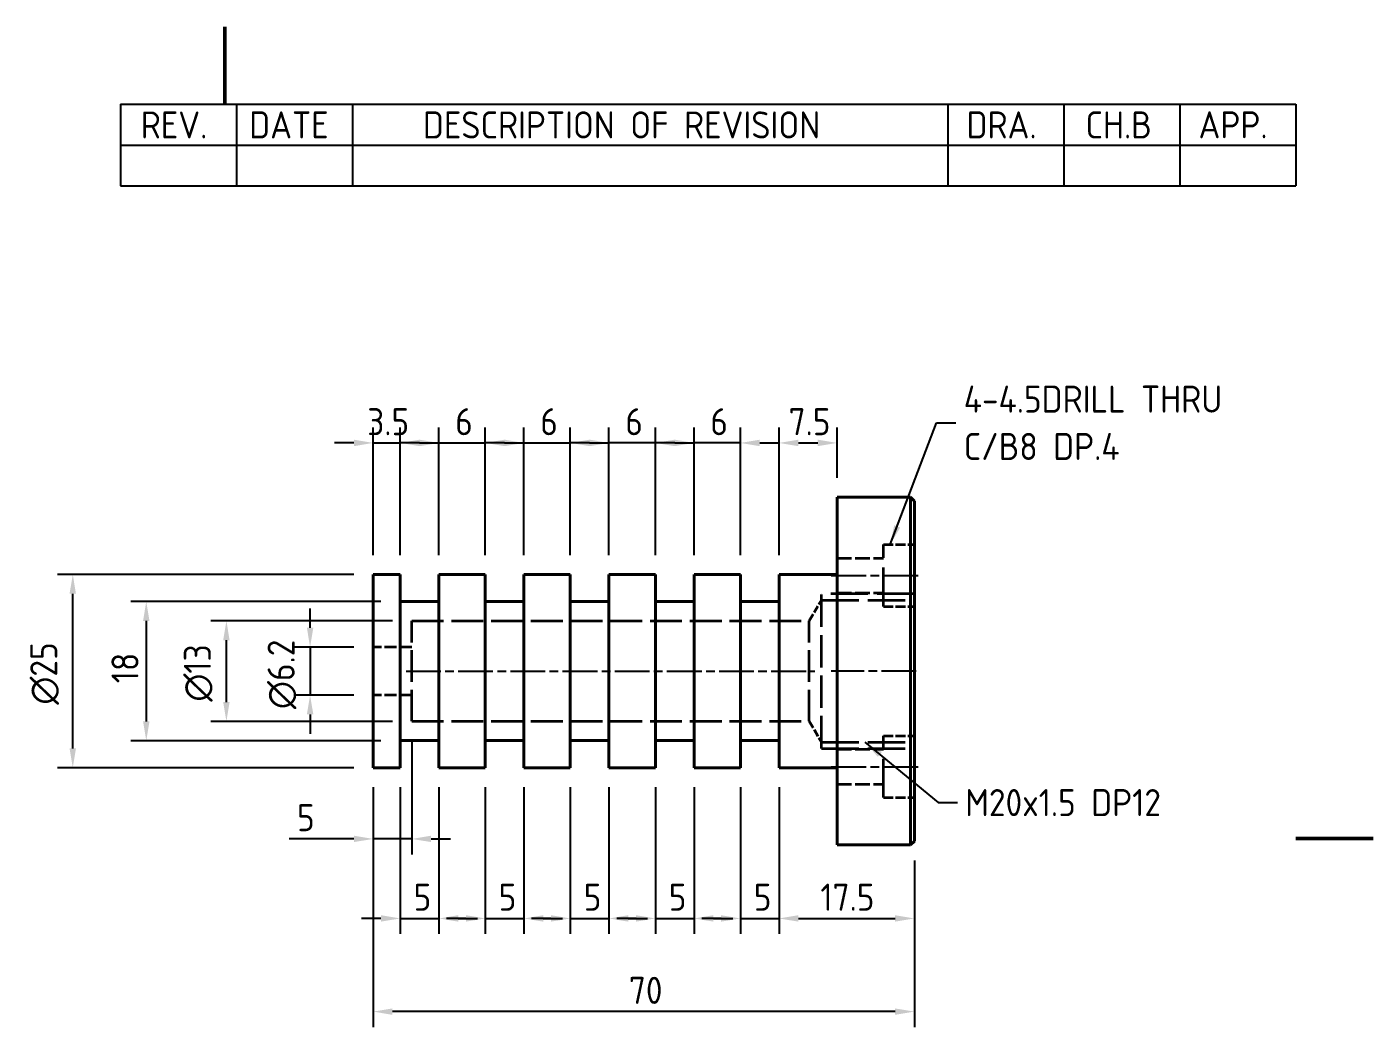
# Model space of a CAD drawing. Header units: millimetres. Extents: x 0 to 297, y 0 to 210.
# Drawn here: x 122.9 to 297, y 80.6 to 210 of the extents above; entities that cross this region are included whole.
import ezdxf

# ---------------------------------------------------------------- set-up
doc = ezdxf.new("R2010")
doc.units = ezdxf.units.MM
doc.linetypes.add('CHAIN', pattern=[0.3543, 0.2362, -0.0295, 0.0591, -0.0295])
doc.linetypes.add('DASHED', pattern=[0.2067, 0.1654, -0.0413])
doc.layers.get('0').update_dxf_attribs({"color": 3, "lineweight": 25})
for name, color, linetype, lineweight in [('가려진 것(ISO)', 2, 'DASHED', 35), ('가시적인 것(ISO)', 3, 'Continuous', 40), ('경계(ISO)', 7, 'Continuous', 50), ('기호(ISO)', 5, 'Continuous', 25), ('중심선(ISO)', 1, 'Continuous', 25), ('치수(ISO)', 2, 'Continuous', 25)]:
    doc.layers.add(name, color=color, linetype=linetype, lineweight=lineweight)
doc.styles.add('문자 텍스트_PSTEK_POSCO', font='isocp.shx')
doc.styles.add('치수 텍스트_PSTEK_POSCO', font='isocp.shx')
doc.dimstyles.new('치수_PSTEK_POSCO', dxfattribs={"dimtxt": 3.5, "dimasz": 2.5, "dimexe": 2, "dimexo": 2.5, "dimgap": 1, "dimtad": 1, "dimrnd": 1e-08, "dimdsep": 46, "dimtxsty": '치수 텍스트_PSTEK_POSCO', "dimcen": 0.09, "dimdle": 10, "dimclrd": 7, "dimclre": 7, "dimclrt": 2, "dimadec": 1, "dimazin": 2, "dimtfac": 1, "dimtmove": 0, "dimatfit": 3, "dimfxl": 0, "dimtolj": 1, "dimlwd": -1, "dimlwe": -1, "dimarcsym": 0})
doc.dimstyles.new('치수_PSTEK_POSCO$7', dxfattribs={"dimtxt": 3.5, "dimasz": 2.5, "dimexe": 2, "dimexo": 2.5, "dimgap": 1, "dimtad": 1, "dimrnd": 1e-08, "dimdsep": 46, "dimtxsty": '치수 텍스트_PSTEK_POSCO', "dimcen": 0.09, "dimdle": 10, "dimclrd": 7, "dimclre": 7, "dimclrt": 2, "dimadec": 1, "dimazin": 2, "dimtfac": 1, "dimtmove": 0, "dimatfit": 3, "dimfxl": 0, "dimtolj": 1, "dimlwd": -1, "dimlwe": -1, "dimarcsym": 0})

# ---------------------------------------------------------------- blocks, each defined once
blk = doc.blocks.new('경계 Default Border')
at = {"layer": '경계(ISO)', "flags": 128}
for points in [[(148.5, 210), (148.5, 200)], [(297, 105), (287, 105)]]:
    blk.add_lwpolyline(points, dxfattribs=at)
blk = doc.blocks.new('리비전 내역')
at = {"layer": '기호(ISO)'}
for p, q in [((135, 200), (287, 200)), ((135, 200), (135, 194.72)), ((150, 200), (150, 194.72)), ((165, 200), (165, 194.72)), ((242, 200), (242, 194.72)), ((257, 200), (257, 194.72)), ((272, 200), (272, 194.72)), ((287, 200), (287, 194.72)), ((135, 194.72), (287, 194.72)), ((135, 194.72), (135, 189.44)), ((150, 194.72), (150, 189.44)), ((165, 194.72), (165, 189.44)), ((242, 194.72), (242, 189.44)), ((257, 194.72), (257, 189.44)), ((272, 194.72), (272, 189.44)), ((287, 194.72), (287, 189.44)), ((135, 189.44), (287, 189.44))]:
    blk.add_line(p, q, dxfattribs=at)
at = {"layer": '기호(ISO)', "color": 2, "char_height": 3.5, "attachment_point": 7, "style": '문자 텍스트_PSTEK_POSCO'}
for s, insert in [('REV.', (137.61, 195.57)), ('DATE', (151.64, 195.57)), ('DESCRIPTION OF REVISION', (174.11, 195.57)), ('DRA.', (244.42, 195.57)), ('CH.B', (259.81, 195.57)), ('APP.', (274.42, 195.58))]:
    blk.add_mtext(s, dxfattribs=dict(at, insert=insert))
blk = doc.blocks.new('*D23')
at = {"layer": 'Defpoints', "color": 0}
for p in [(167.67, 129.76), (159.51, 123.56), (167.67, 123.56)]:
    blk.add_point(p, dxfattribs=at)
at = {"layer": '치수(ISO)', "color": 7}
for p, q in [((159.51, 132.26), (159.51, 134.76)), ((165.17, 129.76), (157.51, 129.76)), ((159.51, 129.76), (159.51, 123.56)), ((165.17, 123.56), (157.51, 123.56)), ((159.51, 121.06), (159.51, 118.56))]:
    blk.add_line(p, q, dxfattribs=at)
for points in [[(159.1, 132.26), (159.93, 132.26), (159.51, 129.76)], [(159.1, 121.06), (159.93, 121.06), (159.51, 123.56)]]:
    blk.add_solid(points, dxfattribs=at)
at = {"layer": '치수(ISO)', "color": 2, "insert": (155.88, 121.75), "char_height": 3.5, "attachment_point": 4, "rotation": 90, "style": '치수 텍스트_PSTEK_POSCO'}
blk.add_mtext('\\A1;\\fAIGDT|b0|i0;\\H3.5000;n\\fisocp|b0|i0;\\H3.5000;6.2', dxfattribs=at)
blk = doc.blocks.new('*D24')
at = {"layer": 'Defpoints', "color": 0}
for p in [(148.69, 133.16), (172.67, 133.16), (172.67, 120.16)]:
    blk.add_point(p, dxfattribs=at)
at = {"layer": '치수(ISO)', "color": 7}
for p, q in [((170.17, 133.16), (146.69, 133.16)), ((148.69, 122.66), (148.69, 130.66)), ((170.17, 120.16), (146.69, 120.16))]:
    blk.add_line(p, q, dxfattribs=at)
for points in [[(148.27, 130.66), (149.1, 130.66), (148.69, 133.16)], [(148.27, 122.66), (149.1, 122.66), (148.69, 120.16)]]:
    blk.add_solid(points, dxfattribs=at)
at = {"layer": '치수(ISO)', "color": 2, "insert": (145.05, 122.71), "char_height": 3.5, "attachment_point": 4, "rotation": 90, "style": '치수 텍스트_PSTEK_POSCO'}
blk.add_mtext('\\A1;\\fAIGDT|b0|i0;\\H3.5000;n\\fisocp|b0|i0;\\H3.5000;13', dxfattribs=at)
blk = doc.blocks.new('*D25')
at = {"layer": 'Defpoints', "color": 0}
for p in [(128.82, 139.16), (167.67, 139.16), (167.67, 114.16)]:
    blk.add_point(p, dxfattribs=at)
at = {"layer": '치수(ISO)', "color": 7}
for p, q in [((165.17, 139.16), (126.82, 139.16)), ((128.82, 116.66), (128.82, 136.66)), ((165.17, 114.16), (126.82, 114.16))]:
    blk.add_line(p, q, dxfattribs=at)
for points in [[(128.4, 136.66), (129.23, 136.66), (128.82, 139.16)], [(128.4, 116.66), (129.23, 116.66), (128.82, 114.16)]]:
    blk.add_solid(points, dxfattribs=at)
at = {"layer": '치수(ISO)', "color": 2, "insert": (125.18, 122.32), "char_height": 3.5, "attachment_point": 4, "rotation": 90, "style": '치수 텍스트_PSTEK_POSCO'}
blk.add_mtext('\\A1;\\fAIGDT|b0|i0;\\H3.5000;\\ln\\fisocp|b0|i0;\\H3.5000;25', dxfattribs=at)
blk = doc.blocks.new('*D26')
at = {"layer": 'Defpoints', "color": 0}
for p in [(171.17, 135.66), (138.32, 117.66), (171.17, 117.66)]:
    blk.add_point(p, dxfattribs=at)
at = {"layer": '치수(ISO)', "color": 7}
for p, q in [((168.67, 135.66), (136.32, 135.66)), ((138.32, 133.16), (138.32, 120.16)), ((168.67, 117.66), (136.32, 117.66))]:
    blk.add_line(p, q, dxfattribs=at)
for points in [[(137.91, 133.16), (138.74, 133.16), (138.32, 135.66)], [(137.91, 120.16), (138.74, 120.16), (138.32, 117.66)]]:
    blk.add_solid(points, dxfattribs=at)
at = {"layer": '치수(ISO)', "color": 2, "insert": (135.57, 125.09), "char_height": 3.5, "attachment_point": 4, "rotation": 90, "style": '치수 텍스트_PSTEK_POSCO'}
blk.add_mtext('\\A1;18', dxfattribs=at)
blk = doc.blocks.new('*D27')
at = {"layer": 'Defpoints', "color": 0}
for p in [(171.17, 156.18), (167.67, 139.16), (171.17, 139.16)]:
    blk.add_point(p, dxfattribs=at)
at = {"layer": '치수(ISO)', "color": 7}
for p, q in [((167.67, 141.66), (167.67, 158.18)), ((171.17, 141.66), (171.17, 158.18)), ((165.17, 156.18), (162.67, 156.18)), ((167.67, 156.18), (171.17, 156.18)), ((173.67, 156.18), (176.17, 156.18))]:
    blk.add_line(p, q, dxfattribs=at)
for points in [[(165.17, 156.6), (165.17, 155.76), (167.67, 156.18)], [(173.67, 156.6), (173.67, 155.76), (171.17, 156.18)]]:
    blk.add_solid(points, dxfattribs=at)
at = {"layer": '치수(ISO)', "color": 2, "insert": (166.9, 158.93), "char_height": 3.5, "attachment_point": 4, "style": '치수 텍스트_PSTEK_POSCO'}
blk.add_mtext('\\A1;3.5', dxfattribs=at)
blk = doc.blocks.new('*D28')
at = {"layer": 'Defpoints', "color": 0}
for p in [(182.17, 156.18), (176.17, 139.16), (182.17, 139.16)]:
    blk.add_point(p, dxfattribs=at)
at = {"layer": '치수(ISO)', "color": 7}
for p, q in [((176.17, 141.66), (176.17, 158.18)), ((182.17, 141.66), (182.17, 158.18)), ((173.67, 156.18), (171.17, 156.18)), ((176.17, 156.18), (182.17, 156.18)), ((184.67, 156.18), (187.17, 156.18))]:
    blk.add_line(p, q, dxfattribs=at)
for points in [[(173.67, 156.6), (173.67, 155.76), (176.17, 156.18)], [(184.67, 156.6), (184.67, 155.76), (182.17, 156.18)]]:
    blk.add_solid(points, dxfattribs=at)
at = {"layer": '치수(ISO)', "color": 2, "insert": (178.28, 158.93), "char_height": 3.5, "attachment_point": 4, "style": '치수 텍스트_PSTEK_POSCO'}
blk.add_mtext('\\A1;6', dxfattribs=at)
blk = doc.blocks.new('*D29')
at = {"layer": 'Defpoints', "color": 0}
for p in [(193.17, 156.18), (187.17, 139.16), (193.17, 139.16)]:
    blk.add_point(p, dxfattribs=at)
at = {"layer": '치수(ISO)', "color": 7}
for p, q in [((187.17, 141.66), (187.17, 158.18)), ((193.17, 141.66), (193.17, 158.18)), ((184.67, 156.18), (182.17, 156.18)), ((187.17, 156.18), (193.17, 156.18)), ((195.67, 156.18), (198.17, 156.18))]:
    blk.add_line(p, q, dxfattribs=at)
for points in [[(184.67, 156.6), (184.67, 155.76), (187.17, 156.18)], [(195.67, 156.6), (195.67, 155.76), (193.17, 156.18)]]:
    blk.add_solid(points, dxfattribs=at)
at = {"layer": '치수(ISO)', "color": 2, "insert": (189.28, 158.93), "char_height": 3.5, "attachment_point": 4, "style": '치수 텍스트_PSTEK_POSCO'}
blk.add_mtext('\\A1;6', dxfattribs=at)
blk = doc.blocks.new('*D30')
at = {"layer": 'Defpoints', "color": 0}
for p in [(198.17, 156.18), (198.17, 139.16), (204.17, 139.16)]:
    blk.add_point(p, dxfattribs=at)
at = {"layer": '치수(ISO)', "color": 7}
for p, q in [((198.17, 141.66), (198.17, 158.18)), ((204.17, 141.66), (204.17, 158.18)), ((195.67, 156.18), (193.17, 156.18)), ((204.17, 156.18), (198.17, 156.18)), ((206.67, 156.18), (209.17, 156.18))]:
    blk.add_line(p, q, dxfattribs=at)
for points in [[(195.67, 156.6), (195.67, 155.76), (198.17, 156.18)], [(206.67, 156.6), (206.67, 155.76), (204.17, 156.18)]]:
    blk.add_solid(points, dxfattribs=at)
at = {"layer": '치수(ISO)', "color": 2, "insert": (200.28, 158.93), "char_height": 3.5, "attachment_point": 4, "style": '치수 텍스트_PSTEK_POSCO'}
blk.add_mtext('\\A1;6', dxfattribs=at)
blk = doc.blocks.new('*D31')
at = {"layer": 'Defpoints', "color": 0}
for p in [(209.17, 156.18), (209.17, 139.16), (215.17, 139.16)]:
    blk.add_point(p, dxfattribs=at)
at = {"layer": '치수(ISO)', "color": 7}
for p, q in [((209.17, 141.66), (209.17, 158.18)), ((215.17, 141.66), (215.17, 158.18)), ((206.67, 156.18), (204.17, 156.18)), ((215.17, 156.18), (209.17, 156.18)), ((217.67, 156.18), (220.17, 156.18))]:
    blk.add_line(p, q, dxfattribs=at)
for points in [[(206.67, 156.6), (206.67, 155.76), (209.17, 156.18)], [(217.67, 156.6), (217.67, 155.76), (215.17, 156.18)]]:
    blk.add_solid(points, dxfattribs=at)
at = {"layer": '치수(ISO)', "color": 2, "insert": (211.28, 158.93), "char_height": 3.5, "attachment_point": 4, "style": '치수 텍스트_PSTEK_POSCO'}
blk.add_mtext('\\A1;6', dxfattribs=at)
blk = doc.blocks.new('*D32')
at = {"layer": 'Defpoints', "color": 0}
for p in [(227.67, 156.18), (227.67, 149.16), (220.17, 139.16)]:
    blk.add_point(p, dxfattribs=at)
at = {"layer": '치수(ISO)', "color": 7}
for p, q in [((220.17, 141.66), (220.17, 158.18)), ((227.67, 151.66), (227.67, 158.18)), ((222.67, 156.18), (225.17, 156.18))]:
    blk.add_line(p, q, dxfattribs=at)
for points in [[(222.67, 156.6), (222.67, 155.76), (220.17, 156.18)], [(225.17, 156.6), (225.17, 155.76), (227.67, 156.18)]]:
    blk.add_solid(points, dxfattribs=at)
at = {"layer": '치수(ISO)', "color": 2, "insert": (221.4, 158.93), "char_height": 3.5, "attachment_point": 4, "style": '치수 텍스트_PSTEK_POSCO'}
blk.add_mtext('\\A1;7.5', dxfattribs=at)
blk = doc.blocks.new('*D34')
at = {"layer": 'Defpoints', "color": 0}
for p in [(171.17, 114.16), (176.17, 114.16), (176.17, 94.66)]:
    blk.add_point(p, dxfattribs=at)
at = {"layer": '치수(ISO)', "color": 7}
for p, q in [((171.17, 111.66), (171.17, 92.66)), ((176.17, 111.66), (176.17, 92.66)), ((168.67, 94.66), (166.17, 94.66)), ((171.17, 94.66), (176.17, 94.66)), ((178.67, 94.66), (181.17, 94.66))]:
    blk.add_line(p, q, dxfattribs=at)
for points in [[(168.67, 95.08), (168.67, 94.25), (171.17, 94.66)], [(178.67, 95.08), (178.67, 94.25), (176.17, 94.66)]]:
    blk.add_solid(points, dxfattribs=at)
at = {"layer": '치수(ISO)', "color": 2, "insert": (172.9, 97.41), "char_height": 3.5, "attachment_point": 4, "style": '치수 텍스트_PSTEK_POSCO'}
blk.add_mtext('\\A1;5', dxfattribs=at)
blk = doc.blocks.new('*D35')
at = {"layer": 'Defpoints', "color": 0}
for p in [(182.17, 114.16), (187.17, 114.16), (187.17, 94.66)]:
    blk.add_point(p, dxfattribs=at)
at = {"layer": '치수(ISO)', "color": 7}
for p, q in [((182.17, 111.66), (182.17, 92.66)), ((187.17, 111.66), (187.17, 92.66)), ((179.67, 94.66), (177.17, 94.66)), ((182.17, 94.66), (187.17, 94.66)), ((189.67, 94.66), (192.17, 94.66))]:
    blk.add_line(p, q, dxfattribs=at)
for points in [[(179.67, 95.08), (179.67, 94.25), (182.17, 94.66)], [(189.67, 95.08), (189.67, 94.25), (187.17, 94.66)]]:
    blk.add_solid(points, dxfattribs=at)
at = {"layer": '치수(ISO)', "color": 2, "insert": (183.9, 97.41), "char_height": 3.5, "attachment_point": 4, "style": '치수 텍스트_PSTEK_POSCO'}
blk.add_mtext('\\A1;5', dxfattribs=at)
blk = doc.blocks.new('*D36')
at = {"layer": 'Defpoints', "color": 0}
for p in [(193.17, 114.16), (198.17, 114.16), (198.17, 94.66)]:
    blk.add_point(p, dxfattribs=at)
at = {"layer": '치수(ISO)', "color": 7}
for p, q in [((193.17, 111.66), (193.17, 92.66)), ((198.17, 111.66), (198.17, 92.66)), ((190.67, 94.66), (188.17, 94.66)), ((193.17, 94.66), (198.17, 94.66)), ((200.67, 94.66), (203.17, 94.66))]:
    blk.add_line(p, q, dxfattribs=at)
for points in [[(190.67, 95.08), (190.67, 94.25), (193.17, 94.66)], [(200.67, 95.08), (200.67, 94.25), (198.17, 94.66)]]:
    blk.add_solid(points, dxfattribs=at)
at = {"layer": '치수(ISO)', "color": 2, "insert": (194.9, 97.41), "char_height": 3.5, "attachment_point": 4, "style": '치수 텍스트_PSTEK_POSCO'}
blk.add_mtext('\\A1;5', dxfattribs=at)
blk = doc.blocks.new('*D37')
at = {"layer": 'Defpoints', "color": 0}
for p in [(204.17, 114.16), (209.17, 114.16), (209.17, 94.66)]:
    blk.add_point(p, dxfattribs=at)
at = {"layer": '치수(ISO)', "color": 7}
for p, q in [((204.17, 111.66), (204.17, 92.66)), ((209.17, 111.66), (209.17, 92.66)), ((201.67, 94.66), (199.17, 94.66)), ((204.17, 94.66), (209.17, 94.66)), ((211.67, 94.66), (214.17, 94.66))]:
    blk.add_line(p, q, dxfattribs=at)
for points in [[(201.67, 95.08), (201.67, 94.25), (204.17, 94.66)], [(211.67, 95.08), (211.67, 94.25), (209.17, 94.66)]]:
    blk.add_solid(points, dxfattribs=at)
at = {"layer": '치수(ISO)', "color": 2, "insert": (205.9, 97.41), "char_height": 3.5, "attachment_point": 4, "style": '치수 텍스트_PSTEK_POSCO'}
blk.add_mtext('\\A1;5', dxfattribs=at)
blk = doc.blocks.new('*D38')
at = {"layer": 'Defpoints', "color": 0}
for p in [(215.17, 114.16), (220.17, 114.16), (220.17, 94.66)]:
    blk.add_point(p, dxfattribs=at)
at = {"layer": '치수(ISO)', "color": 7}
for p, q in [((215.17, 111.66), (215.17, 92.66)), ((220.17, 111.66), (220.17, 92.66)), ((212.67, 94.66), (210.17, 94.66)), ((215.17, 94.66), (220.17, 94.66)), ((222.67, 94.66), (225.17, 94.66))]:
    blk.add_line(p, q, dxfattribs=at)
for points in [[(212.67, 95.08), (212.67, 94.25), (215.17, 94.66)], [(222.67, 95.08), (222.67, 94.25), (220.17, 94.66)]]:
    blk.add_solid(points, dxfattribs=at)
at = {"layer": '치수(ISO)', "color": 2, "insert": (216.9, 97.41), "char_height": 3.5, "attachment_point": 4, "style": '치수 텍스트_PSTEK_POSCO'}
blk.add_mtext('\\A1;5', dxfattribs=at)
blk = doc.blocks.new('*D39')
at = {"layer": 'Defpoints', "color": 0}
for p in [(220.17, 114.16), (237.67, 104.66), (237.67, 94.66)]:
    blk.add_point(p, dxfattribs=at)
at = {"layer": '치수(ISO)', "color": 7}
for p, q in [((220.17, 111.66), (220.17, 92.66)), ((237.67, 102.16), (237.67, 92.66)), ((222.67, 94.66), (235.17, 94.66))]:
    blk.add_line(p, q, dxfattribs=at)
for points in [[(222.67, 95.08), (222.67, 94.25), (220.17, 94.66)], [(235.17, 95.08), (235.17, 94.25), (237.67, 94.66)]]:
    blk.add_solid(points, dxfattribs=at)
at = {"layer": '치수(ISO)', "color": 2, "insert": (225.52, 97.41), "char_height": 3.5, "attachment_point": 4, "style": '치수 텍스트_PSTEK_POSCO'}
blk.add_mtext('\\A1;17.5', dxfattribs=at)
blk = doc.blocks.new('*D40')
at = {"layer": 'Defpoints', "color": 0}
for p in [(167.67, 114.16), (237.67, 104.66), (167.67, 82.61)]:
    blk.add_point(p, dxfattribs=at)
at = {"layer": '치수(ISO)', "color": 7}
for p, q in [((167.67, 111.66), (167.67, 80.61)), ((237.67, 102.16), (237.67, 80.61)), ((235.17, 82.61), (170.17, 82.61))]:
    blk.add_line(p, q, dxfattribs=at)
for points in [[(170.17, 83.02), (170.17, 82.19), (167.67, 82.61)], [(235.17, 83.02), (235.17, 82.19), (237.67, 82.61)]]:
    blk.add_solid(points, dxfattribs=at)
at = {"layer": '치수(ISO)', "color": 2, "insert": (200.74, 85.36), "char_height": 3.5, "attachment_point": 4, "style": '치수 텍스트_PSTEK_POSCO'}
blk.add_mtext('\\A1;70', dxfattribs=at)
blk = doc.blocks.new('*D41')
at = {"layer": 'Defpoints', "color": 0}
for p in [(172.67, 120.16), (167.67, 114.16), (167.67, 104.95)]:
    blk.add_point(p, dxfattribs=at)
at = {"layer": '치수(ISO)', "color": 7}
for p, q in [((172.67, 117.66), (172.67, 102.95)), ((167.67, 111.66), (167.67, 102.95)), ((165.17, 104.95), (156.82, 104.95)), ((172.67, 104.95), (167.67, 104.95)), ((175.17, 104.95), (177.67, 104.95))]:
    blk.add_line(p, q, dxfattribs=at)
for points in [[(165.17, 105.37), (165.17, 104.54), (167.67, 104.95)], [(175.17, 105.37), (175.17, 104.54), (172.67, 104.95)]]:
    blk.add_solid(points, dxfattribs=at)
at = {"layer": '치수(ISO)', "color": 2, "insert": (157.82, 107.7), "char_height": 3.5, "attachment_point": 4, "style": '치수 텍스트_PSTEK_POSCO'}
blk.add_mtext('\\A1;5', dxfattribs=at)

msp = doc.modelspace()

# ---------------------------------------------------------------- linework, layer by layer
at = {"layer": '가려진 것(ISO)', "ltscale": 30.397606}
for p, q in [((233.6685, 135.0394), (233.6685, 143.0394)), ((233.6685, 110.2906), (233.6685, 118.2906))]:
    msp.add_line(p, q, dxfattribs=at)
at = {"layer": '가려진 것(ISO)', "ltscale": 7.618686}
for p, q in [((233.6685, 143.0394), (237.6685, 143.0394)), ((233.6685, 135.0394), (237.6685, 135.0394)), ((233.6685, 118.2906), (237.6685, 118.2906)), ((233.6685, 110.2906), (237.6685, 110.2906))]:
    msp.add_line(p, q, dxfattribs=at)
at = {"layer": '가려진 것(ISO)', "ltscale": 11.42808}
for p, q in [((227.6685, 141.2894), (233.6685, 141.2894)), ((227.6685, 136.7894), (233.6685, 136.7894)), ((227.6685, 116.5406), (233.6685, 116.5406)), ((227.6685, 112.0406), (233.6685, 112.0406))]:
    msp.add_line(p, q, dxfattribs=at)
at = {"layer": '가려진 것(ISO)', "ltscale": 5.972858}
for p, q in [((224.0534, 133.165), (225.6685, 135.853)), ((224.0534, 120.165), (225.6685, 117.477))]:
    msp.add_line(p, q, dxfattribs=at)
at = {"layer": '가려진 것(ISO)', "ltscale": 29.027576}
for p, q in [((237.6685, 136.665), (225.6685, 136.665)), ((225.6685, 135.853), (237.6685, 135.853)), ((225.6685, 117.477), (237.6685, 117.477)), ((225.6685, 116.665), (237.6685, 116.665))]:
    msp.add_line(p, q, dxfattribs=at)
at = {"layer": '가려진 것(ISO)', "ltscale": 25.331339}
msp.add_line((225.6685, 116.665), (225.6685, 136.665), dxfattribs=at)
at = {"layer": '가려진 것(ISO)', "ltscale": 24.698055}
for p, q in [((172.6685, 120.165), (172.6685, 133.165)), ((224.0534, 120.165), (224.0534, 133.165))]:
    msp.add_line(p, q, dxfattribs=at)
at = {"layer": '가려진 것(ISO)', "ltscale": 24.859646}
for p, q in [((172.6685, 133.165), (224.0534, 133.165)), ((172.6685, 120.165), (224.0534, 120.165))]:
    msp.add_line(p, q, dxfattribs=at)
at = {"layer": '가려진 것(ISO)', "ltscale": 9.523383}
for p, q in [((172.6685, 129.765), (167.6685, 129.765)), ((172.6685, 123.565), (167.6685, 123.565))]:
    msp.add_line(p, q, dxfattribs=at)
at = {"layer": '가시적인 것(ISO)'}
for p, q in [((227.6685, 149.165), (227.6685, 104.165)), ((237.1685, 149.165), (227.6685, 149.165)), ((237.1685, 104.165), (237.1685, 149.165)), ((237.6685, 148.665), (237.1685, 149.165)), ((237.6685, 148.665), (237.6685, 104.665)), ((167.6685, 139.165), (167.6685, 114.165)), ((171.1685, 139.165), (167.6685, 139.165)), ((171.1685, 139.165), (171.1685, 114.165)), ((176.1685, 114.165), (176.1685, 139.165)), ((182.1685, 139.165), (176.1685, 139.165)), ((182.1685, 139.165), (182.1685, 114.165)), ((187.1685, 114.165), (187.1685, 139.165)), ((193.1685, 139.165), (187.1685, 139.165)), ((193.1685, 139.165), (193.1685, 114.165)), ((198.1685, 114.165), (198.1685, 139.165)), ((204.1685, 139.165), (198.1685, 139.165)), ((204.1685, 139.165), (204.1685, 114.165)), ((209.1685, 114.165), (209.1685, 139.165)), ((215.1685, 139.165), (209.1685, 139.165)), ((215.1685, 139.165), (215.1685, 114.165)), ((220.1685, 114.165), (220.1685, 139.165)), ((227.6685, 139.165), (220.1685, 139.165)), ((171.1685, 135.665), (176.1685, 135.665)), ((182.1685, 135.665), (187.1685, 135.665)), ((193.1685, 135.665), (198.1685, 135.665)), ((204.1685, 135.665), (209.1685, 135.665)), ((215.1685, 135.665), (220.1685, 135.665)), ((171.1685, 117.665), (176.1685, 117.665)), ((182.1685, 117.665), (187.1685, 117.665)), ((193.1685, 117.665), (198.1685, 117.665)), ((204.1685, 117.665), (209.1685, 117.665)), ((215.1685, 117.665), (220.1685, 117.665)), ((171.1685, 114.165), (167.6685, 114.165)), ((182.1685, 114.165), (176.1685, 114.165)), ((193.1685, 114.165), (187.1685, 114.165)), ((204.1685, 114.165), (198.1685, 114.165)), ((215.1685, 114.165), (209.1685, 114.165)), ((227.6685, 114.165), (220.1685, 114.165)), ((237.6685, 104.665), (237.1685, 104.165)), ((237.1685, 104.165), (227.6685, 104.165))]:
    msp.add_line(p, q, dxfattribs=at)
at = {"layer": '중심선(ISO)', "linetype": 'CHAIN', "ltscale": 19.051651}
for p, q in [((226.9185, 139.0394), (238.4185, 139.0394)), ((171.9185, 126.665), (224.8034, 126.665)), ((237.9185, 126.665), (226.9185, 126.665)), ((226.9185, 114.2906), (238.4185, 114.2906))]:
    msp.add_line(p, q, dxfattribs=at)

# ---------------------------------------------------------------- block references
msp.add_blockref('경계 Default Border', (0, 0))
at = {"layer": '기호(ISO)'}
msp.add_blockref('리비전 내역', (0, 0), dxfattribs=at)

# ---------------------------------------------------------------- texts
at = {"layer": '기호(ISO)', "color": 2, "char_height": 3.5, "attachment_point": 4, "style": '치수 텍스트_PSTEK_POSCO'}
for s, insert, width, line_spacing_factor in [('{4-4.5DRILL THRU \\PC/B8 DP.4}', (244.0523, 158.7857), 41.644743, 1.05), ('{M20x1.5 DP12}', (244.2488, 109.6507), 30.251847, 0.6125)]:
    msp.add_mtext(s, dxfattribs=dict(at, insert=insert, width=width, line_spacing_factor=line_spacing_factor))

# ---------------------------------------------------------------- dimensions: what is measured, and where the dimension line sits
at = {"layer": '치수(ISO)', "color": 7}
for base, p1, p2, override, picture, middle in [((171.1685, 156.1806), (167.6685, 139.165), (171.1685, 139.165), {"dimdec": 2, "dimtp": 0, "dimtm": 0, "dimtdec": 2, "dimtofl": 1, "dimatfit": 1}, '*D27', (169.4185, 156.1806)), ((167.6685, 82.6069), (237.6685, 104.665), (167.6685, 114.165), {"dimdec": 2, "dimtp": 0, "dimtm": 0, "dimtdec": 2, "dimtofl": 0, "dimatfit": 1}, '*D40', (202.6685, 82.6069))]:
    dim = msp.add_linear_dim(base=base, p1=p1, p2=p2, dimstyle='치수_PSTEK_POSCO', override=override, dxfattribs=at)
    dim.commit()
    dim.dimension.update_dxf_attribs({"geometry": picture, "text_midpoint": middle, "dimtype": 160})
for base, p1, p2, angle, override, picture, middle in [((182.1685, 156.1806), (176.1685, 139.165), (182.1685, 139.165), 180, {"dimdec": 2, "dimtp": 0, "dimtm": 0, "dimtdec": 2, "dimtofl": 1, "dimatfit": 1}, '*D28', (179.1685, 156.1806)), ((193.1685, 156.1806), (187.1685, 139.165), (193.1685, 139.165), 180, {"dimdec": 2, "dimtp": 0, "dimtm": 0, "dimtdec": 2, "dimtofl": 1, "dimatfit": 1}, '*D29', (190.1685, 156.1806)), ((198.1685, 156.1806), (204.1685, 139.165), (198.1685, 139.165), 180, {"dimdec": 2, "dimtp": 0, "dimtm": 0, "dimtdec": 2, "dimtofl": 1, "dimatfit": 1}, '*D30', (201.1685, 156.1806)), ((209.1685, 156.1806), (215.1685, 139.165), (209.1685, 139.165), 180, {"dimdec": 2, "dimtp": 0, "dimtm": 0, "dimtdec": 2, "dimtofl": 1, "dimatfit": 1}, '*D31', (212.1685, 156.1806)), ((227.6685, 156.1806), (220.1685, 139.165), (227.6685, 149.165), 180, {"dimdec": 2, "dimtp": 0, "dimtm": 0, "dimtdec": 2, "dimtofl": 0, "dimatfit": 1}, '*D32', (223.9185, 156.1806)), ((138.3235, 117.665), (171.1685, 135.665), (171.1685, 117.665), 270, {"dimdec": 2, "dimtp": 0, "dimtm": 0, "dimtdec": 2, "dimtofl": 0, "dimatfit": 1}, '*D26', (138.3235, 126.665)), ((167.6685, 104.9541), (172.6685, 120.165), (167.6685, 114.165), 180, {"dimdec": 2, "dimtp": 0, "dimtm": 0, "dimtdec": 2, "dimtofl": 1, "dimatfit": 1}, '*D41', (158.5916, 104.9541)), ((176.1685, 94.665), (171.1685, 114.165), (176.1685, 114.165), 180, {"dimdec": 2, "dimtp": 0, "dimtm": 0, "dimtdec": 2, "dimtofl": 1, "dimatfit": 1}, '*D34', (173.6685, 94.665)), ((187.1685, 94.665), (182.1685, 114.165), (187.1685, 114.165), 180, {"dimdec": 2, "dimtp": 0, "dimtm": 0, "dimtdec": 2, "dimtofl": 1, "dimatfit": 1}, '*D35', (184.6685, 94.665)), ((198.1685, 94.665), (193.1685, 114.165), (198.1685, 114.165), 180, {"dimdec": 2, "dimtp": 0, "dimtm": 0, "dimtdec": 2, "dimtofl": 1, "dimatfit": 1}, '*D36', (195.6685, 94.665)), ((209.1685, 94.665), (204.1685, 114.165), (209.1685, 114.165), 180, {"dimdec": 2, "dimtp": 0, "dimtm": 0, "dimtdec": 2, "dimtofl": 1, "dimatfit": 1}, '*D37', (206.6685, 94.665)), ((220.1685, 94.665), (215.1685, 114.165), (220.1685, 114.165), 180, {"dimdec": 2, "dimtp": 0, "dimtm": 0, "dimtdec": 2, "dimtofl": 1, "dimatfit": 1}, '*D38', (217.6685, 94.665)), ((237.6685, 94.665), (220.1685, 114.165), (237.6685, 104.665), 180, {"dimdec": 2, "dimtp": 0, "dimtm": 0, "dimtdec": 2, "dimtofl": 0, "dimatfit": 1}, '*D39', (228.9185, 94.665))]:
    dim = msp.add_linear_dim(base=base, p1=p1, p2=p2, angle=angle, dimstyle='치수_PSTEK_POSCO', override=override, dxfattribs=at)
    dim.commit()
    dim.dimension.update_dxf_attribs({"geometry": picture, "text_midpoint": middle, "dimtype": 160})
for base, p1, p2, angle, text, override, picture, middle in [((128.8163, 139.165), (167.6685, 114.165), (167.6685, 139.165), 90, '\\fAIGDT|b0|i0;\\H3.5000;\\ln\\fisocp|b0|i0;\\H3.5000;<>', {"dimdec": 2, "dimtp": 0, "dimtm": 0, "dimtdec": 2, "dimtofl": 0, "dimatfit": 1}, '*D25', (128.8163, 126.665)), ((159.5117, 123.565), (167.6685, 129.765), (167.6685, 123.565), 90, '\\fAIGDT|b0|i0;\\H3.5000;n\\fisocp|b0|i0;\\H3.5000;<>', {"dimdec": 2, "dimtp": 0, "dimtm": 0, "dimtdec": 2, "dimtofl": 1, "dimatfit": 1}, '*D23', (159.5117, 126.665)), ((148.6878, 133.165), (172.6685, 120.165), (172.6685, 133.165), 270, '\\fAIGDT|b0|i0;\\H3.5000;n\\fisocp|b0|i0;\\H3.5000;<>', {"dimdec": 2, "dimtp": 0, "dimtm": 0, "dimtdec": 2, "dimtofl": 0, "dimatfit": 1}, '*D24', (148.6878, 126.665))]:
    dim = msp.add_linear_dim(base=base, p1=p1, p2=p2, angle=angle, text=text, dimstyle='치수_PSTEK_POSCO', override=override, dxfattribs=at)
    dim.commit()
    dim.dimension.update_dxf_attribs({"geometry": picture, "text_midpoint": middle, "dimtype": 160})

# ---------------------------------------------------------------- leaders
at = {"layer": '기호(ISO)', "color": 7, "annotation_type": 0, "has_hookline": 1, "hookline_direction": 0}
for points, text_width in [([(234.5523, 143.0394), (240.5523, 158.7857), (243.0523, 158.7857)], 34.65), ([(231.2831, 117.477), (240.7488, 109.6507), (243.2488, 109.6507)], 26.1102)]:
    msp.add_leader(points, dimstyle='치수_PSTEK_POSCO$7', override={"dimtad": 0}, dxfattribs=dict(at, text_width=text_width))

doc.saveas('drawing.dxf')
